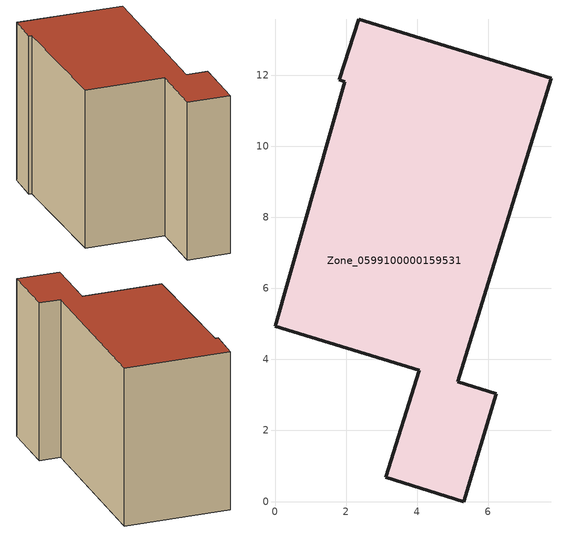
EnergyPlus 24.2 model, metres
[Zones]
Zone_0599100000159531
 floor ground (C_G): 2.36,13.57 7.77,11.91 5.14,3.37 6.23,3.03 5.32,0 3.12,0.68 4.06,3.7 0,4.93 1.96,11.82 1.81,11.87 z0
 wall outside (C_F): 1.96,11.82 0,4.93 4.06,3.7 3.12,0.68 5.32,0 6.23,3.03 5.14,3.37 7.77,11.91 2.36,13.57 1.81,11.87 1.96,11.82 z0:8.62
 roof outside (C_R): 2.36,13.57 1.81,11.87 1.96,11.82 0,4.93 4.06,3.7 3.12,0.68 5.32,0 6.23,3.03 5.14,3.37 7.77,11.91 z8.62
[BUILDING]
Pand.0599100000159531: North Axis=0; Terrain=City; Loads Convergence Tolerance Value=0.04; Temperature Convergence Tolerance Value=0.4; Solar Distribution=FullExterior; Maximum Number of Warmup Days=25; Minimum Number of Warmup Days=1
[Site:Location]
Rotterdam.The.Hague.AP_ZH_NLD Design_Conditions: Latitude=51.96; Longitude=4.45; Time Zone=1; Elevation=-4.5
[SITE:GROUNDTEMPERATURE:BUILDINGSURFACE]
18, 18, 18, 18, 18, 18, 18, 18, 18, 18, 18, 18
[MATERIAL] Thermal Absorptance=0.9; Solar Absorptance=0.7; Visible Absorptance=0.7
Name | Roughness | Thickness | Conductivity | Density | Specific Heat
G.TI.1975-1991 | MediumSmooth | 0.15 | 0.288461 | 540 | 1210
F.TI.1975-1991 | Rough | 0.3 | 0.230769 | 1920 | 840
R.TI.1975-1991 | MediumRough | 0.2 | 0.153846 | 1500 | 1000
[CONSTRUCTION]
C_G: G.TI.1975-1991
C_F: F.TI.1975-1991
C_R: R.TI.1975-1991
[ZONE]
Zone_0599100000159531: Type=1; Multiplier=1; Ceiling Height=Autocalculate; Volume=Autocalculate; Floor Area=autocalculate; Part of Total Floor Area=Yes
[ZONEINFILTRATION:DESIGNFLOWRATE]
Infil_Zone_0599100000159531: Zone or ZoneList or Space or SpaceList=Zone_0599100000159531; Schedule=AlwaysOn; Design Flow Rate Calculation Method=Flow/Area; Flow Rate per Floor Area=0.003; Constant Term Coefficient=1; Temperature Term Coefficient=0; Velocity Term Coefficient=0; Velocity Squared Term Coefficient=0
[HVACTEMPLATE:ZONE:IDEALLOADSAIRSYSTEM]
Zone_0599100000159531: Maximum Heating Supply Air Temperature=50; Minimum Cooling Supply Air Temperature=13; Maximum Heating Supply Air Humidity Ratio=0.0156; Minimum Cooling Supply Air Humidity Ratio=0.0077; Heating Limit=NoLimit; Cooling Limit=NoLimit; Dehumidification Control Type=ConstantSensibleHeatRatio; Cooling Sensible Heat Ratio=0.7; Dehumidification Setpoint=60; Humidification Control Type=None; Humidification Setpoint=30; Outdoor Air Method=None; Outdoor Air Flow Rate per Person=0.00944; Outdoor Air Flow Rate per Zone Floor Area=0; Outdoor Air Flow Rate per Zone=0; Demand Controlled Ventilation Type=None; Outdoor Air Economizer Type=NoEconomizer; Heat Recovery Type=None; Sensible Heat Recovery Effectiveness=0.7; Latent Heat Recovery Effectiveness=0.65
[ZONECONTROL:THERMOSTAT]
ThermostatControl_Zone_0599100000159531: Zone or ZoneList=Zone_0599100000159531; Control Type Schedule=DualSetpointControlType; Control 1=Thermostat_Zone_0599100000159531; Temperature Difference Between Cutout And Setpoint=0
[THERMOSTATSETPOINT:DUALSETPOINT]
Thermostat_Zone_0599100000159531: Heating Setpoint Temperature Schedule=HeatingSetpoint_Zone_0599100000159531; Cooling Setpoint Temperature Schedule=CoolingSetpoint_Zone_0599100000159531
[SCHEDULE:COMPACT]
HeatingSetpoint_Zone_0599100000159531: Through: 12/31, For: AllDays, Until: 24:00, 21
CoolingSetpoint_Zone_0599100000159531: Through: 12/31, For: AllDays, Until: 24:00, 24
DualSetpointControlType: Through: 12/31, For: AllDays, Until: 24:00, 4
AlwaysOn: Through: 12/31, For: AllDays, Until: 24:00, 1
